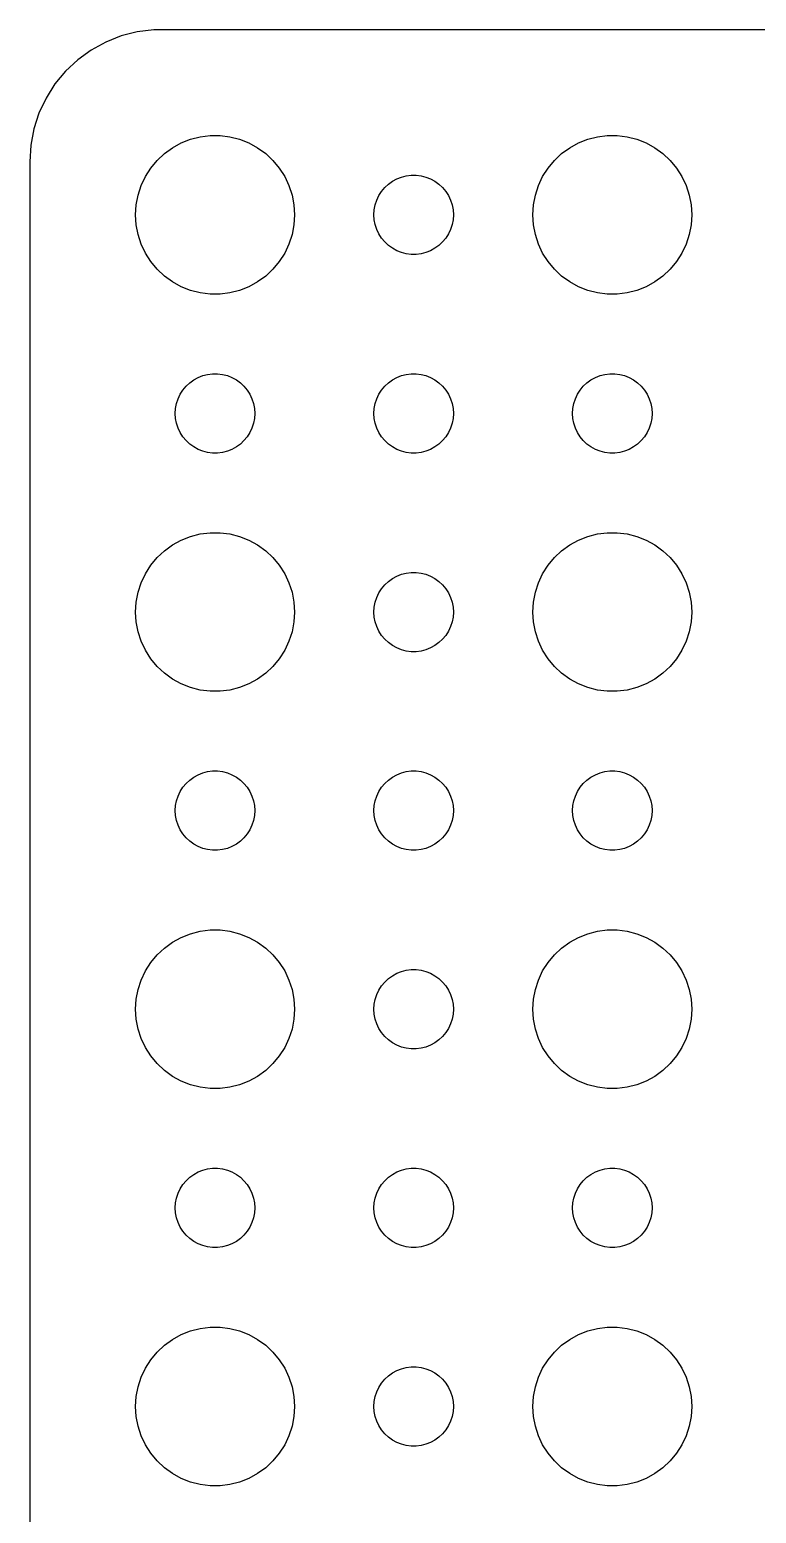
# Model space of a CAD drawing. Header units: metres. Extents: x -112 to 112, y -52 to 52.
# Drawn here: x -112 to -84.6, y -4 to 52 of the extents above; entities that cross this region are included whole.
import ezdxf

# ---------------------------------------------------------------- set-up
doc = ezdxf.new("R2010")
doc.units = ezdxf.units.M

msp = doc.modelspace()

# ---------------------------------------------------------------- linework, layer by layer
for p, q in [((-108.545, 51.7553), (-109.129, 51.5241)), ((-107.937, 51.9114), (-108.545, 51.7553)), ((-107.314, 51.9901), (-107.937, 51.9114)), ((107.314, 51.9901), (-107.314, 51.9901)), ((-109.679, 51.2216), (-110.187, 50.8526)), ((-109.129, 51.5241), (-109.679, 51.2216)), ((-110.645, 50.4227), (-111.045, 49.9389)), ((-110.187, 50.8526), (-110.645, 50.4227)), ((-111.045, 49.9389), (-111.382, 49.4088)), ((-111.382, 49.4088), (-111.649, 48.8406)), ((-111.649, 48.8406), (-111.843, 48.2434)), ((-111.843, 48.2434), (-111.961, 47.6267)), ((-111.961, 47.6267), (-112, 47)), ((-106.607, 47.533), (-106.277, 47.7145)), ((-106.277, 47.7145), (-105.927, 47.8532)), ((-105.927, 47.8532), (-105.562, 47.9469)), ((-105.562, 47.9469), (-105.188, 47.9941)), ((-105.188, 47.9941), (-104.812, 47.9941)), ((-104.812, 47.9941), (-104.438, 47.9469)), ((-104.438, 47.9469), (-104.073, 47.8532)), ((-104.073, 47.8532), (-103.723, 47.7145)), ((-103.723, 47.7145), (-103.393, 47.533)), ((-91.6075, 47.533), (-91.2773, 47.7145)), ((-91.2773, 47.7145), (-90.927, 47.8532)), ((-90.927, 47.8532), (-90.5621, 47.9469)), ((-90.5621, 47.9469), (-90.1884, 47.9941)), ((-90.1884, 47.9941), (-89.8116, 47.9941)), ((-89.8116, 47.9941), (-89.4379, 47.9469)), ((-89.4379, 47.9469), (-89.073, 47.8532)), ((-89.073, 47.8532), (-88.7227, 47.7145)), ((-88.7227, 47.7145), (-88.3925, 47.533)), ((-107.187, 47.0536), (-106.912, 47.3115)), ((-106.912, 47.3115), (-106.607, 47.533)), ((-103.393, 47.533), (-103.088, 47.3115)), ((-103.088, 47.3115), (-102.813, 47.0536)), ((-92.1869, 47.0536), (-91.9123, 47.3115)), ((-91.9123, 47.3115), (-91.6075, 47.533)), ((-88.3925, 47.533), (-88.0877, 47.3115)), ((-88.0877, 47.3115), (-87.8131, 47.0536)), ((-112, 47), (-112, -47)), ((-107.629, 46.4453), (-107.427, 46.7634)), ((-107.427, 46.7634), (-107.187, 47.0536)), ((-102.813, 47.0536), (-102.573, 46.7634)), ((-102.573, 46.7634), (-102.371, 46.4453)), ((-92.6289, 46.4453), (-92.427, 46.7634)), ((-92.427, 46.7634), (-92.1869, 47.0536)), ((-87.8131, 47.0536), (-87.573, 46.7634)), ((-87.573, 46.7634), (-87.3711, 46.4453)), ((-107.906, 45.7461), (-107.789, 46.1044)), ((-107.789, 46.1044), (-107.629, 46.4453)), ((-102.371, 46.4453), (-102.211, 46.1044)), ((-102.211, 46.1044), (-102.094, 45.7461)), ((-98.7135, 45.8817), (-98.5934, 46.0268)), ((-98.5934, 46.0268), (-98.4561, 46.1558)), ((-98.4561, 46.1558), (-98.3037, 46.2665)), ((-98.3037, 46.2665), (-98.1387, 46.3572)), ((-98.1387, 46.3572), (-97.9635, 46.4266)), ((-97.9635, 46.4266), (-97.7811, 46.4734)), ((-97.7811, 46.4734), (-97.5942, 46.497)), ((-97.5942, 46.497), (-97.4058, 46.497)), ((-97.4058, 46.497), (-97.2189, 46.4734)), ((-97.2189, 46.4734), (-97.0365, 46.4266)), ((-97.0365, 46.4266), (-96.8613, 46.3572)), ((-96.8613, 46.3572), (-96.6963, 46.2665)), ((-96.6963, 46.2665), (-96.5439, 46.1558)), ((-96.5439, 46.1558), (-96.4065, 46.0268)), ((-96.4065, 46.0268), (-96.2865, 45.8817)), ((-92.9057, 45.7461), (-92.7893, 46.1044)), ((-92.7893, 46.1044), (-92.6289, 46.4453)), ((-87.3711, 46.4453), (-87.2107, 46.1044)), ((-87.2107, 46.1044), (-87.0943, 45.7461)), ((-107.976, 45.376), (-107.906, 45.7461)), ((-102.094, 45.7461), (-102.024, 45.376)), ((-98.9529, 45.373), (-98.8947, 45.5522)), ((-98.8947, 45.5522), (-98.8145, 45.7226)), ((-98.8145, 45.7226), (-98.7135, 45.8817)), ((-96.2865, 45.8817), (-96.1855, 45.7226)), ((-96.1855, 45.7226), (-96.1053, 45.5522)), ((-96.1053, 45.5522), (-96.0471, 45.373)), ((-92.9763, 45.376), (-92.9057, 45.7461)), ((-87.0943, 45.7461), (-87.0237, 45.376)), ((-108, 45), (-107.976, 45.376)), ((-107.976, 44.624), (-108, 45)), ((-102.024, 45.376), (-102, 45)), ((-102, 45), (-102.024, 44.624)), ((-99, 45), (-98.9882, 45.188)), ((-98.9882, 44.812), (-99, 45)), ((-98.9882, 45.188), (-98.9529, 45.373)), ((-96.0471, 45.373), (-96.0118, 45.188)), ((-96.0118, 45.188), (-96, 45)), ((-96, 45), (-96.0118, 44.812)), ((-93, 45), (-92.9763, 45.376)), ((-92.9763, 44.624), (-93, 45)), ((-87.0237, 45.376), (-87, 45)), ((-87, 45), (-87.0237, 44.624)), ((-107.906, 44.2539), (-107.976, 44.624)), ((-102.024, 44.624), (-102.094, 44.2539)), ((-98.9529, 44.627), (-98.9882, 44.812)), ((-98.8947, 44.4478), (-98.9529, 44.627)), ((-98.8145, 44.2774), (-98.8947, 44.4478)), ((-98.7135, 44.1183), (-98.8145, 44.2774)), ((-96.1855, 44.2774), (-96.2865, 44.1183)), ((-96.1053, 44.4478), (-96.1855, 44.2774)), ((-96.0471, 44.627), (-96.1053, 44.4478)), ((-96.0118, 44.812), (-96.0471, 44.627)), ((-92.9057, 44.2539), (-92.9763, 44.624)), ((-87.0237, 44.624), (-87.0943, 44.2539)), ((-107.789, 43.8956), (-107.906, 44.2539)), ((-107.629, 43.5547), (-107.789, 43.8956)), ((-102.211, 43.8956), (-102.371, 43.5547)), ((-102.094, 44.2539), (-102.211, 43.8956)), ((-98.5934, 43.9732), (-98.7135, 44.1183)), ((-98.4561, 43.8442), (-98.5934, 43.9732)), ((-98.3037, 43.7335), (-98.4561, 43.8442)), ((-98.1387, 43.6428), (-98.3037, 43.7335)), ((-96.6963, 43.7335), (-96.8613, 43.6428)), ((-96.5439, 43.8442), (-96.6963, 43.7335)), ((-96.4065, 43.9732), (-96.5439, 43.8442)), ((-96.2865, 44.1183), (-96.4065, 43.9732)), ((-92.7893, 43.8956), (-92.9057, 44.2539)), ((-92.6289, 43.5547), (-92.7893, 43.8956)), ((-87.2107, 43.8956), (-87.3711, 43.5547)), ((-87.0943, 44.2539), (-87.2107, 43.8956)), ((-107.427, 43.2366), (-107.629, 43.5547)), ((-107.187, 42.9464), (-107.427, 43.2366)), ((-102.573, 43.2366), (-102.813, 42.9464)), ((-102.371, 43.5547), (-102.573, 43.2366)), ((-97.9635, 43.5734), (-98.1387, 43.6428)), ((-97.7811, 43.5266), (-97.9635, 43.5734)), ((-97.5942, 43.503), (-97.7811, 43.5266)), ((-97.4058, 43.503), (-97.5942, 43.503)), ((-97.2189, 43.5266), (-97.4058, 43.503)), ((-97.0365, 43.5734), (-97.2189, 43.5266)), ((-96.8613, 43.6428), (-97.0365, 43.5734)), ((-92.427, 43.2366), (-92.6289, 43.5547)), ((-92.1869, 42.9464), (-92.427, 43.2366)), ((-87.573, 43.2366), (-87.8131, 42.9464)), ((-87.3711, 43.5547), (-87.573, 43.2366)), ((-106.912, 42.6885), (-107.187, 42.9464)), ((-106.607, 42.467), (-106.912, 42.6885)), ((-103.088, 42.6885), (-103.393, 42.467)), ((-102.813, 42.9464), (-103.088, 42.6885)), ((-91.9123, 42.6885), (-92.1869, 42.9464)), ((-91.6075, 42.467), (-91.9123, 42.6885)), ((-88.0877, 42.6885), (-88.3925, 42.467)), ((-87.8131, 42.9464), (-88.0877, 42.6885)), ((-106.277, 42.2855), (-106.607, 42.467)), ((-105.927, 42.1468), (-106.277, 42.2855)), ((-105.562, 42.0531), (-105.927, 42.1468)), ((-105.188, 42.0059), (-105.562, 42.0531)), ((-104.438, 42.0531), (-104.812, 42.0059)), ((-104.073, 42.1468), (-104.438, 42.0531)), ((-103.723, 42.2855), (-104.073, 42.1468)), ((-103.393, 42.467), (-103.723, 42.2855)), ((-91.2773, 42.2855), (-91.6075, 42.467)), ((-90.927, 42.1468), (-91.2773, 42.2855)), ((-90.5621, 42.0531), (-90.927, 42.1468)), ((-90.1884, 42.0059), (-90.5621, 42.0531)), ((-89.4379, 42.0531), (-89.8116, 42.0059)), ((-89.073, 42.1468), (-89.4379, 42.0531)), ((-88.7227, 42.2855), (-89.073, 42.1468)), ((-88.3925, 42.467), (-88.7227, 42.2855)), ((-104.812, 42.0059), (-105.188, 42.0059)), ((-89.8116, 42.0059), (-90.1884, 42.0059)), ((-105.956, 38.6558), (-105.804, 38.7665)), ((-105.804, 38.7665), (-105.639, 38.8572)), ((-105.639, 38.8572), (-105.464, 38.9266)), ((-105.464, 38.9266), (-105.281, 38.9734)), ((-105.281, 38.9734), (-105.094, 38.997)), ((-105.094, 38.997), (-104.906, 38.997)), ((-104.906, 38.997), (-104.719, 38.9734)), ((-104.719, 38.9734), (-104.536, 38.9266)), ((-104.536, 38.9266), (-104.361, 38.8572)), ((-104.361, 38.8572), (-104.196, 38.7665)), ((-104.196, 38.7665), (-104.044, 38.6558)), ((-98.4561, 38.6558), (-98.3037, 38.7665)), ((-98.3037, 38.7665), (-98.1387, 38.8572)), ((-98.1387, 38.8572), (-97.9635, 38.9266)), ((-97.9635, 38.9266), (-97.7811, 38.9734)), ((-97.7811, 38.9734), (-97.5942, 38.997)), ((-97.5942, 38.997), (-97.4058, 38.997)), ((-97.4058, 38.997), (-97.2189, 38.9734)), ((-97.2189, 38.9734), (-97.0365, 38.9266)), ((-97.0365, 38.9266), (-96.8613, 38.8572)), ((-96.8613, 38.8572), (-96.6963, 38.7665)), ((-96.6963, 38.7665), (-96.5439, 38.6558)), ((-90.9561, 38.6558), (-90.8037, 38.7665)), ((-90.8037, 38.7665), (-90.6387, 38.8572)), ((-90.6387, 38.8572), (-90.4635, 38.9266)), ((-90.4635, 38.9266), (-90.2811, 38.9734)), ((-90.2811, 38.9734), (-90.0942, 38.997)), ((-90.0942, 38.997), (-89.9058, 38.997)), ((-89.9058, 38.997), (-89.7189, 38.9734)), ((-89.7189, 38.9734), (-89.5365, 38.9266)), ((-89.5365, 38.9266), (-89.3613, 38.8572)), ((-89.3613, 38.8572), (-89.1963, 38.7665)), ((-89.1963, 38.7665), (-89.0439, 38.6558)), ((-106.395, 38.0522), (-106.314, 38.2226)), ((-106.314, 38.2226), (-106.214, 38.3817)), ((-106.214, 38.3817), (-106.093, 38.5268)), ((-106.093, 38.5268), (-105.956, 38.6558)), ((-104.044, 38.6558), (-103.907, 38.5268)), ((-103.907, 38.5268), (-103.786, 38.3817)), ((-103.786, 38.3817), (-103.686, 38.2226)), ((-103.686, 38.2226), (-103.605, 38.0522)), ((-98.8947, 38.0522), (-98.8145, 38.2226)), ((-98.8145, 38.2226), (-98.7135, 38.3817)), ((-98.7135, 38.3817), (-98.5934, 38.5268)), ((-98.5934, 38.5268), (-98.4561, 38.6558)), ((-96.5439, 38.6558), (-96.4065, 38.5268)), ((-96.4065, 38.5268), (-96.2865, 38.3817)), ((-96.2865, 38.3817), (-96.1855, 38.2226)), ((-96.1855, 38.2226), (-96.1053, 38.0522)), ((-91.3947, 38.0522), (-91.3145, 38.2226)), ((-91.3145, 38.2226), (-91.2135, 38.3817)), ((-91.2135, 38.3817), (-91.0934, 38.5268)), ((-91.0934, 38.5268), (-90.9561, 38.6558)), ((-89.0439, 38.6558), (-88.9065, 38.5268)), ((-88.9065, 38.5268), (-88.7865, 38.3817)), ((-88.7865, 38.3817), (-88.6855, 38.2226)), ((-88.6855, 38.2226), (-88.6053, 38.0522)), ((-106.5, 37.5), (-106.488, 37.688)), ((-106.488, 37.688), (-106.453, 37.873)), ((-106.453, 37.873), (-106.395, 38.0522)), ((-103.605, 38.0522), (-103.547, 37.873)), ((-103.547, 37.873), (-103.512, 37.688)), ((-103.512, 37.688), (-103.5, 37.5)), ((-99, 37.5), (-98.9882, 37.688)), ((-98.9882, 37.688), (-98.9529, 37.873)), ((-98.9529, 37.873), (-98.8947, 38.0522)), ((-96.1053, 38.0522), (-96.0471, 37.873)), ((-96.0471, 37.873), (-96.0118, 37.688)), ((-96.0118, 37.688), (-96, 37.5)), ((-91.5, 37.5), (-91.4882, 37.688)), ((-91.4882, 37.688), (-91.4529, 37.873)), ((-91.4529, 37.873), (-91.3947, 38.0522)), ((-88.6053, 38.0522), (-88.5471, 37.873)), ((-88.5471, 37.873), (-88.5118, 37.688)), ((-88.5118, 37.688), (-88.5, 37.5)), ((-106.488, 37.312), (-106.5, 37.5)), ((-106.453, 37.127), (-106.488, 37.312)), ((-106.395, 36.9478), (-106.453, 37.127)), ((-103.547, 37.127), (-103.605, 36.9478)), ((-103.512, 37.312), (-103.547, 37.127)), ((-103.5, 37.5), (-103.512, 37.312)), ((-98.9882, 37.312), (-99, 37.5)), ((-98.9529, 37.127), (-98.9882, 37.312)), ((-98.8947, 36.9478), (-98.9529, 37.127)), ((-96.0471, 37.127), (-96.1053, 36.9478)), ((-96.0118, 37.312), (-96.0471, 37.127)), ((-96, 37.5), (-96.0118, 37.312)), ((-91.4882, 37.312), (-91.5, 37.5)), ((-91.4529, 37.127), (-91.4882, 37.312)), ((-91.3947, 36.9478), (-91.4529, 37.127)), ((-88.5471, 37.127), (-88.6053, 36.9478)), ((-88.5118, 37.312), (-88.5471, 37.127)), ((-88.5, 37.5), (-88.5118, 37.312)), ((-106.314, 36.7774), (-106.395, 36.9478)), ((-106.214, 36.6183), (-106.314, 36.7774)), ((-106.093, 36.4732), (-106.214, 36.6183)), ((-105.956, 36.3442), (-106.093, 36.4732)), ((-103.907, 36.4732), (-104.044, 36.3442)), ((-103.786, 36.6183), (-103.907, 36.4732)), ((-103.686, 36.7774), (-103.786, 36.6183)), ((-103.605, 36.9478), (-103.686, 36.7774)), ((-98.8145, 36.7774), (-98.8947, 36.9478)), ((-98.7135, 36.6183), (-98.8145, 36.7774)), ((-98.5934, 36.4732), (-98.7135, 36.6183)), ((-98.4561, 36.3442), (-98.5934, 36.4732)), ((-96.4065, 36.4732), (-96.5439, 36.3442)), ((-96.2865, 36.6183), (-96.4065, 36.4732)), ((-96.1855, 36.7774), (-96.2865, 36.6183)), ((-96.1053, 36.9478), (-96.1855, 36.7774)), ((-91.3145, 36.7774), (-91.3947, 36.9478)), ((-91.2135, 36.6183), (-91.3145, 36.7774)), ((-91.0934, 36.4732), (-91.2135, 36.6183)), ((-90.9561, 36.3442), (-91.0934, 36.4732)), ((-88.9065, 36.4732), (-89.0439, 36.3442)), ((-88.7865, 36.6183), (-88.9065, 36.4732)), ((-88.6855, 36.7774), (-88.7865, 36.6183)), ((-88.6053, 36.9478), (-88.6855, 36.7774)), ((-105.804, 36.2335), (-105.956, 36.3442)), ((-105.639, 36.1428), (-105.804, 36.2335)), ((-105.464, 36.0734), (-105.639, 36.1428)), ((-105.281, 36.0266), (-105.464, 36.0734)), ((-105.094, 36.003), (-105.281, 36.0266)), ((-104.906, 36.003), (-105.094, 36.003)), ((-104.719, 36.0266), (-104.906, 36.003)), ((-104.536, 36.0734), (-104.719, 36.0266)), ((-104.361, 36.1428), (-104.536, 36.0734)), ((-104.196, 36.2335), (-104.361, 36.1428)), ((-104.044, 36.3442), (-104.196, 36.2335)), ((-98.3037, 36.2335), (-98.4561, 36.3442)), ((-98.1387, 36.1428), (-98.3037, 36.2335)), ((-97.9635, 36.0734), (-98.1387, 36.1428)), ((-97.7811, 36.0266), (-97.9635, 36.0734)), ((-97.5942, 36.003), (-97.7811, 36.0266)), ((-97.4058, 36.003), (-97.5942, 36.003)), ((-97.2189, 36.0266), (-97.4058, 36.003)), ((-97.0365, 36.0734), (-97.2189, 36.0266)), ((-96.8613, 36.1428), (-97.0365, 36.0734)), ((-96.6963, 36.2335), (-96.8613, 36.1428)), ((-96.5439, 36.3442), (-96.6963, 36.2335)), ((-90.8037, 36.2335), (-90.9561, 36.3442)), ((-90.6387, 36.1428), (-90.8037, 36.2335)), ((-90.4635, 36.0734), (-90.6387, 36.1428)), ((-90.2811, 36.0266), (-90.4635, 36.0734)), ((-90.0942, 36.003), (-90.2811, 36.0266)), ((-89.9058, 36.003), (-90.0942, 36.003)), ((-89.7189, 36.0266), (-89.9058, 36.003)), ((-89.5365, 36.0734), (-89.7189, 36.0266)), ((-89.3613, 36.1428), (-89.5365, 36.0734)), ((-89.1963, 36.2335), (-89.3613, 36.1428)), ((-89.0439, 36.3442), (-89.1963, 36.2335)), ((-106.912, 32.3115), (-106.607, 32.533)), ((-106.607, 32.533), (-106.277, 32.7145)), ((-106.277, 32.7145), (-105.927, 32.8532)), ((-105.927, 32.8532), (-105.562, 32.9469)), ((-105.562, 32.9469), (-105.188, 32.9941)), ((-105.188, 32.9941), (-104.812, 32.9941)), ((-104.812, 32.9941), (-104.438, 32.9469)), ((-104.438, 32.9469), (-104.073, 32.8532)), ((-104.073, 32.8532), (-103.723, 32.7145)), ((-103.723, 32.7145), (-103.393, 32.533)), ((-103.393, 32.533), (-103.088, 32.3115)), ((-91.9123, 32.3115), (-91.6075, 32.533)), ((-91.6075, 32.533), (-91.2773, 32.7145)), ((-91.2773, 32.7145), (-90.927, 32.8532)), ((-90.927, 32.8532), (-90.5621, 32.9469)), ((-90.5621, 32.9469), (-90.1884, 32.9941)), ((-90.1884, 32.9941), (-89.8116, 32.9941)), ((-89.8116, 32.9941), (-89.4379, 32.9469)), ((-89.4379, 32.9469), (-89.073, 32.8532)), ((-89.073, 32.8532), (-88.7227, 32.7145)), ((-88.7227, 32.7145), (-88.3925, 32.533)), ((-88.3925, 32.533), (-88.0877, 32.3115)), ((-107.427, 31.7634), (-107.187, 32.0536)), ((-107.187, 32.0536), (-106.912, 32.3115)), ((-103.088, 32.3115), (-102.813, 32.0536)), ((-102.813, 32.0536), (-102.573, 31.7634)), ((-92.427, 31.7634), (-92.1869, 32.0536)), ((-92.1869, 32.0536), (-91.9123, 32.3115)), ((-88.0877, 32.3115), (-87.8131, 32.0536)), ((-87.8131, 32.0536), (-87.573, 31.7634)), ((-107.789, 31.1044), (-107.629, 31.4453)), ((-107.629, 31.4453), (-107.427, 31.7634)), ((-102.573, 31.7634), (-102.371, 31.4453)), ((-102.371, 31.4453), (-102.211, 31.1044)), ((-98.1387, 31.3572), (-97.9635, 31.4266)), ((-97.9635, 31.4266), (-97.7811, 31.4734)), ((-97.7811, 31.4734), (-97.5942, 31.497)), ((-97.5942, 31.497), (-97.4058, 31.497)), ((-97.4058, 31.497), (-97.2189, 31.4734)), ((-97.2189, 31.4734), (-97.0365, 31.4266)), ((-97.0365, 31.4266), (-96.8613, 31.3572)), ((-92.7893, 31.1044), (-92.6289, 31.4453)), ((-92.6289, 31.4453), (-92.427, 31.7634)), ((-87.573, 31.7634), (-87.3711, 31.4453)), ((-87.3711, 31.4453), (-87.2107, 31.1044)), ((-107.906, 30.7461), (-107.789, 31.1044)), ((-102.211, 31.1044), (-102.094, 30.7461)), ((-98.8145, 30.7226), (-98.7135, 30.8817)), ((-98.7135, 30.8817), (-98.5934, 31.0268)), ((-98.5934, 31.0268), (-98.4561, 31.1558)), ((-98.4561, 31.1558), (-98.3037, 31.2665)), ((-98.3037, 31.2665), (-98.1387, 31.3572)), ((-96.8613, 31.3572), (-96.6963, 31.2665)), ((-96.6963, 31.2665), (-96.5439, 31.1558)), ((-96.5439, 31.1558), (-96.4065, 31.0268)), ((-96.4065, 31.0268), (-96.2865, 30.8817)), ((-96.2865, 30.8817), (-96.1855, 30.7226)), ((-92.9057, 30.7461), (-92.7893, 31.1044)), ((-87.2107, 31.1044), (-87.0943, 30.7461)), ((-108, 30), (-107.976, 30.376)), ((-107.976, 30.376), (-107.906, 30.7461)), ((-102.094, 30.7461), (-102.024, 30.376)), ((-102.024, 30.376), (-102, 30)), ((-98.9882, 30.188), (-98.9529, 30.373)), ((-98.9529, 30.373), (-98.8947, 30.5522)), ((-98.8947, 30.5522), (-98.8145, 30.7226)), ((-96.1855, 30.7226), (-96.1053, 30.5522)), ((-96.1053, 30.5522), (-96.0471, 30.373)), ((-96.0471, 30.373), (-96.0118, 30.188)), ((-93, 30), (-92.9763, 30.376)), ((-92.9763, 30.376), (-92.9057, 30.7461)), ((-87.0943, 30.7461), (-87.0237, 30.376)), ((-87.0237, 30.376), (-87, 30)), ((-107.976, 29.624), (-108, 30)), ((-102, 30), (-102.024, 29.624)), ((-99, 30), (-98.9882, 30.188)), ((-98.9882, 29.812), (-99, 30)), ((-98.9529, 29.627), (-98.9882, 29.812)), ((-96.0118, 29.812), (-96.0471, 29.627)), ((-96.0118, 30.188), (-96, 30)), ((-96, 30), (-96.0118, 29.812)), ((-92.9763, 29.624), (-93, 30)), ((-87, 30), (-87.0237, 29.624)), ((-107.906, 29.2539), (-107.976, 29.624)), ((-107.789, 28.8956), (-107.906, 29.2539)), ((-102.094, 29.2539), (-102.211, 28.8956)), ((-102.024, 29.624), (-102.094, 29.2539)), ((-98.8947, 29.4478), (-98.9529, 29.627)), ((-98.8145, 29.2774), (-98.8947, 29.4478)), ((-98.7135, 29.1183), (-98.8145, 29.2774)), ((-96.1855, 29.2774), (-96.2865, 29.1183)), ((-96.1053, 29.4478), (-96.1855, 29.2774)), ((-96.0471, 29.627), (-96.1053, 29.4478)), ((-92.9057, 29.2539), (-92.9763, 29.624)), ((-92.7893, 28.8956), (-92.9057, 29.2539)), ((-87.0943, 29.2539), (-87.2107, 28.8956)), ((-87.0237, 29.624), (-87.0943, 29.2539)), ((-107.629, 28.5547), (-107.789, 28.8956)), ((-102.211, 28.8956), (-102.371, 28.5547)), ((-98.5934, 28.9732), (-98.7135, 29.1183)), ((-98.4561, 28.8442), (-98.5934, 28.9732)), ((-98.3037, 28.7335), (-98.4561, 28.8442)), ((-98.1387, 28.6427), (-98.3037, 28.7335)), ((-97.9635, 28.5734), (-98.1387, 28.6427)), ((-97.7811, 28.5266), (-97.9635, 28.5734)), ((-97.0365, 28.5734), (-97.2189, 28.5266)), ((-96.8613, 28.6427), (-97.0365, 28.5734)), ((-96.6963, 28.7335), (-96.8613, 28.6427)), ((-96.5439, 28.8442), (-96.6963, 28.7335)), ((-96.4065, 28.9732), (-96.5439, 28.8442)), ((-96.2865, 29.1183), (-96.4065, 28.9732)), ((-92.6289, 28.5547), (-92.7893, 28.8956)), ((-87.2107, 28.8956), (-87.3711, 28.5547)), ((-107.427, 28.2366), (-107.629, 28.5547)), ((-107.187, 27.9464), (-107.427, 28.2366)), ((-102.573, 28.2366), (-102.813, 27.9464)), ((-102.371, 28.5547), (-102.573, 28.2366)), ((-97.5942, 28.503), (-97.7811, 28.5266)), ((-97.4058, 28.503), (-97.5942, 28.503)), ((-97.2189, 28.5266), (-97.4058, 28.503)), ((-92.427, 28.2366), (-92.6289, 28.5547)), ((-92.1869, 27.9464), (-92.427, 28.2366)), ((-87.573, 28.2366), (-87.8131, 27.9464)), ((-87.3711, 28.5547), (-87.573, 28.2366)), ((-106.912, 27.6884), (-107.187, 27.9464)), ((-106.607, 27.467), (-106.912, 27.6884)), ((-106.277, 27.2855), (-106.607, 27.467)), ((-103.393, 27.467), (-103.723, 27.2855)), ((-103.088, 27.6884), (-103.393, 27.467)), ((-102.813, 27.9464), (-103.088, 27.6884)), ((-91.9123, 27.6884), (-92.1869, 27.9464)), ((-91.6075, 27.467), (-91.9123, 27.6884)), ((-91.2773, 27.2855), (-91.6075, 27.467)), ((-88.3925, 27.467), (-88.7227, 27.2855)), ((-88.0877, 27.6884), (-88.3925, 27.467)), ((-87.8131, 27.9464), (-88.0877, 27.6884)), ((-105.927, 27.1468), (-106.277, 27.2855)), ((-105.562, 27.0531), (-105.927, 27.1468)), ((-105.188, 27.0059), (-105.562, 27.0531)), ((-104.812, 27.0059), (-105.188, 27.0059)), ((-104.438, 27.0531), (-104.812, 27.0059)), ((-104.073, 27.1468), (-104.438, 27.0531)), ((-103.723, 27.2855), (-104.073, 27.1468)), ((-90.927, 27.1468), (-91.2773, 27.2855)), ((-90.5621, 27.0531), (-90.927, 27.1468)), ((-90.1884, 27.0059), (-90.5621, 27.0531)), ((-89.8116, 27.0059), (-90.1884, 27.0059)), ((-89.4379, 27.0531), (-89.8116, 27.0059)), ((-89.073, 27.1468), (-89.4379, 27.0531)), ((-88.7227, 27.2855), (-89.073, 27.1468)), ((-106.093, 23.5268), (-105.956, 23.6558)), ((-105.956, 23.6558), (-105.804, 23.7665)), ((-105.804, 23.7665), (-105.639, 23.8572)), ((-105.639, 23.8572), (-105.464, 23.9266)), ((-105.464, 23.9266), (-105.281, 23.9734)), ((-105.281, 23.9734), (-105.094, 23.997)), ((-105.094, 23.997), (-104.906, 23.997)), ((-104.906, 23.997), (-104.719, 23.9734)), ((-104.719, 23.9734), (-104.536, 23.9266)), ((-104.536, 23.9266), (-104.361, 23.8572)), ((-104.361, 23.8572), (-104.196, 23.7665)), ((-104.196, 23.7665), (-104.044, 23.6558)), ((-104.044, 23.6558), (-103.907, 23.5268)), ((-98.5934, 23.5268), (-98.4561, 23.6558)), ((-98.4561, 23.6558), (-98.3037, 23.7665)), ((-98.3037, 23.7665), (-98.1387, 23.8572)), ((-98.1387, 23.8572), (-97.9635, 23.9266)), ((-97.9635, 23.9266), (-97.7811, 23.9734)), ((-97.7811, 23.9734), (-97.5942, 23.997)), ((-97.5942, 23.997), (-97.4058, 23.997)), ((-97.4058, 23.997), (-97.2189, 23.9734)), ((-97.2189, 23.9734), (-97.0365, 23.9266)), ((-97.0365, 23.9266), (-96.8613, 23.8572)), ((-96.8613, 23.8572), (-96.6963, 23.7665)), ((-96.6963, 23.7665), (-96.5439, 23.6558)), ((-96.5439, 23.6558), (-96.4065, 23.5268)), ((-91.0934, 23.5268), (-90.9561, 23.6558)), ((-90.9561, 23.6558), (-90.8037, 23.7665)), ((-90.8037, 23.7665), (-90.6387, 23.8572)), ((-90.6387, 23.8572), (-90.4635, 23.9266)), ((-90.4635, 23.9266), (-90.2811, 23.9734)), ((-90.2811, 23.9734), (-90.0942, 23.997)), ((-90.0942, 23.997), (-89.9058, 23.997)), ((-89.9058, 23.997), (-89.7189, 23.9734)), ((-89.7189, 23.9734), (-89.5365, 23.9266)), ((-89.5365, 23.9266), (-89.3613, 23.8572)), ((-89.3613, 23.8572), (-89.1963, 23.7665)), ((-89.1963, 23.7665), (-89.0439, 23.6558)), ((-89.0439, 23.6558), (-88.9065, 23.5268)), ((-106.453, 22.873), (-106.395, 23.0522)), ((-106.395, 23.0522), (-106.314, 23.2226)), ((-106.314, 23.2226), (-106.214, 23.3817)), ((-106.214, 23.3817), (-106.093, 23.5268)), ((-103.907, 23.5268), (-103.786, 23.3817)), ((-103.786, 23.3817), (-103.686, 23.2226)), ((-103.686, 23.2226), (-103.605, 23.0522)), ((-103.605, 23.0522), (-103.547, 22.873)), ((-98.9529, 22.873), (-98.8947, 23.0522)), ((-98.8947, 23.0522), (-98.8145, 23.2226)), ((-98.8145, 23.2226), (-98.7135, 23.3817)), ((-98.7135, 23.3817), (-98.5934, 23.5268)), ((-96.4065, 23.5268), (-96.2865, 23.3817)), ((-96.2865, 23.3817), (-96.1855, 23.2226)), ((-96.1855, 23.2226), (-96.1053, 23.0522)), ((-96.1053, 23.0522), (-96.0471, 22.873)), ((-91.4529, 22.873), (-91.3947, 23.0522)), ((-91.3947, 23.0522), (-91.3145, 23.2226)), ((-91.3145, 23.2226), (-91.2135, 23.3817)), ((-91.2135, 23.3817), (-91.0934, 23.5268)), ((-88.9065, 23.5268), (-88.7865, 23.3817)), ((-88.7865, 23.3817), (-88.6855, 23.2226)), ((-88.6855, 23.2226), (-88.6053, 23.0522)), ((-88.6053, 23.0522), (-88.5471, 22.873)), ((-106.5, 22.5), (-106.488, 22.688)), ((-106.488, 22.312), (-106.5, 22.5)), ((-106.488, 22.688), (-106.453, 22.873)), ((-103.547, 22.873), (-103.512, 22.688)), ((-103.512, 22.688), (-103.5, 22.5)), ((-103.5, 22.5), (-103.512, 22.312)), ((-99, 22.5), (-98.9882, 22.688)), ((-98.9882, 22.312), (-99, 22.5)), ((-98.9882, 22.688), (-98.9529, 22.873)), ((-96.0471, 22.873), (-96.0118, 22.688)), ((-96.0118, 22.688), (-96, 22.5)), ((-96, 22.5), (-96.0118, 22.312)), ((-91.5, 22.5), (-91.4882, 22.688)), ((-91.4882, 22.312), (-91.5, 22.5)), ((-91.4882, 22.688), (-91.4529, 22.873)), ((-88.5471, 22.873), (-88.5118, 22.688)), ((-88.5118, 22.688), (-88.5, 22.5)), ((-88.5, 22.5), (-88.5118, 22.312)), ((-106.453, 22.127), (-106.488, 22.312)), ((-106.395, 21.9478), (-106.453, 22.127)), ((-106.314, 21.7774), (-106.395, 21.9478)), ((-103.605, 21.9478), (-103.686, 21.7774)), ((-103.547, 22.127), (-103.605, 21.9478)), ((-103.512, 22.312), (-103.547, 22.127)), ((-98.9529, 22.127), (-98.9882, 22.312)), ((-98.8947, 21.9478), (-98.9529, 22.127)), ((-98.8145, 21.7774), (-98.8947, 21.9478)), ((-96.1053, 21.9478), (-96.1855, 21.7774)), ((-96.0471, 22.127), (-96.1053, 21.9478)), ((-96.0118, 22.312), (-96.0471, 22.127)), ((-91.4529, 22.127), (-91.4882, 22.312)), ((-91.3947, 21.9478), (-91.4529, 22.127)), ((-91.3145, 21.7774), (-91.3947, 21.9478)), ((-88.6053, 21.9478), (-88.6855, 21.7774)), ((-88.5471, 22.127), (-88.6053, 21.9478)), ((-88.5118, 22.312), (-88.5471, 22.127)), ((-106.214, 21.6183), (-106.314, 21.7774)), ((-106.093, 21.4732), (-106.214, 21.6183)), ((-105.956, 21.3442), (-106.093, 21.4732)), ((-105.804, 21.2335), (-105.956, 21.3442)), ((-104.044, 21.3442), (-104.196, 21.2335)), ((-103.907, 21.4732), (-104.044, 21.3442)), ((-103.786, 21.6183), (-103.907, 21.4732)), ((-103.686, 21.7774), (-103.786, 21.6183)), ((-98.7135, 21.6183), (-98.8145, 21.7774)), ((-98.5934, 21.4732), (-98.7135, 21.6183)), ((-98.4561, 21.3442), (-98.5934, 21.4732)), ((-98.3037, 21.2335), (-98.4561, 21.3442)), ((-96.5439, 21.3442), (-96.6963, 21.2335)), ((-96.4065, 21.4732), (-96.5439, 21.3442)), ((-96.2865, 21.6183), (-96.4065, 21.4732)), ((-96.1855, 21.7774), (-96.2865, 21.6183)), ((-91.2135, 21.6183), (-91.3145, 21.7774)), ((-91.0934, 21.4732), (-91.2135, 21.6183)), ((-90.9561, 21.3442), (-91.0934, 21.4732)), ((-90.8037, 21.2335), (-90.9561, 21.3442)), ((-89.0439, 21.3442), (-89.1963, 21.2335)), ((-88.9065, 21.4732), (-89.0439, 21.3442)), ((-88.7865, 21.6183), (-88.9065, 21.4732)), ((-88.6855, 21.7774), (-88.7865, 21.6183)), ((-105.639, 21.1427), (-105.804, 21.2335)), ((-105.464, 21.0734), (-105.639, 21.1427)), ((-105.281, 21.0266), (-105.464, 21.0734)), ((-105.094, 21.003), (-105.281, 21.0266)), ((-104.906, 21.003), (-105.094, 21.003)), ((-104.719, 21.0266), (-104.906, 21.003)), ((-104.536, 21.0734), (-104.719, 21.0266)), ((-104.361, 21.1427), (-104.536, 21.0734)), ((-104.196, 21.2335), (-104.361, 21.1427)), ((-98.1387, 21.1427), (-98.3037, 21.2335)), ((-97.9635, 21.0734), (-98.1387, 21.1427)), ((-97.7811, 21.0266), (-97.9635, 21.0734)), ((-97.5942, 21.003), (-97.7811, 21.0266)), ((-97.4058, 21.003), (-97.5942, 21.003)), ((-97.2189, 21.0266), (-97.4058, 21.003)), ((-97.0365, 21.0734), (-97.2189, 21.0266)), ((-96.8613, 21.1427), (-97.0365, 21.0734)), ((-96.6963, 21.2335), (-96.8613, 21.1427)), ((-90.6387, 21.1427), (-90.8037, 21.2335)), ((-90.4635, 21.0734), (-90.6387, 21.1427)), ((-90.2811, 21.0266), (-90.4635, 21.0734)), ((-90.0942, 21.003), (-90.2811, 21.0266)), ((-89.9058, 21.003), (-90.0942, 21.003)), ((-89.7189, 21.0266), (-89.9058, 21.003)), ((-89.5365, 21.0734), (-89.7189, 21.0266)), ((-89.3613, 21.1427), (-89.5365, 21.0734)), ((-89.1963, 21.2335), (-89.3613, 21.1427)), ((-105.927, 17.8532), (-105.562, 17.9469)), ((-105.562, 17.9469), (-105.188, 17.9941)), ((-105.188, 17.9941), (-104.812, 17.9941)), ((-104.812, 17.9941), (-104.438, 17.9469)), ((-104.438, 17.9469), (-104.073, 17.8532)), ((-90.927, 17.8532), (-90.5621, 17.9469)), ((-90.5621, 17.9469), (-90.1884, 17.9941)), ((-90.1884, 17.9941), (-89.8116, 17.9941)), ((-89.8116, 17.9941), (-89.4379, 17.9469)), ((-89.4379, 17.9469), (-89.073, 17.8532)), ((-106.912, 17.3115), (-106.607, 17.533)), ((-106.607, 17.533), (-106.277, 17.7145)), ((-106.277, 17.7145), (-105.927, 17.8532)), ((-104.073, 17.8532), (-103.723, 17.7145)), ((-103.723, 17.7145), (-103.393, 17.533)), ((-103.393, 17.533), (-103.088, 17.3115)), ((-91.9123, 17.3115), (-91.6075, 17.533)), ((-91.6075, 17.533), (-91.2773, 17.7145)), ((-91.2773, 17.7145), (-90.927, 17.8532)), ((-89.073, 17.8532), (-88.7227, 17.7145)), ((-88.7227, 17.7145), (-88.3925, 17.533)), ((-88.3925, 17.533), (-88.0877, 17.3115)), ((-107.427, 16.7634), (-107.187, 17.0536)), ((-107.187, 17.0536), (-106.912, 17.3115)), ((-103.088, 17.3115), (-102.813, 17.0536)), ((-102.813, 17.0536), (-102.573, 16.7634)), ((-92.427, 16.7634), (-92.1869, 17.0536)), ((-92.1869, 17.0536), (-91.9123, 17.3115)), ((-88.0877, 17.3115), (-87.8131, 17.0536)), ((-87.8131, 17.0536), (-87.573, 16.7634)), ((-107.789, 16.1044), (-107.629, 16.4453)), ((-107.629, 16.4453), (-107.427, 16.7634)), ((-102.573, 16.7634), (-102.371, 16.4453)), ((-102.371, 16.4453), (-102.211, 16.1044)), ((-98.4561, 16.1558), (-98.3037, 16.2665)), ((-98.3037, 16.2665), (-98.1387, 16.3572)), ((-98.1387, 16.3572), (-97.9635, 16.4266)), ((-97.9635, 16.4266), (-97.7811, 16.4734)), ((-97.7811, 16.4734), (-97.5942, 16.497)), ((-97.5942, 16.497), (-97.4058, 16.497)), ((-97.4058, 16.497), (-97.2189, 16.4734)), ((-97.2189, 16.4734), (-97.0365, 16.4266)), ((-97.0365, 16.4266), (-96.8613, 16.3572)), ((-96.8613, 16.3572), (-96.6963, 16.2665)), ((-96.6963, 16.2665), (-96.5439, 16.1558)), ((-92.7893, 16.1044), (-92.6289, 16.4453)), ((-92.6289, 16.4453), (-92.427, 16.7634)), ((-87.573, 16.7634), (-87.3711, 16.4453)), ((-87.3711, 16.4453), (-87.2107, 16.1044)), ((-107.976, 15.376), (-107.906, 15.7461)), ((-107.906, 15.7461), (-107.789, 16.1044)), ((-102.211, 16.1044), (-102.094, 15.7461)), ((-102.094, 15.7461), (-102.024, 15.376)), ((-98.8947, 15.5522), (-98.8145, 15.7226)), ((-98.8145, 15.7226), (-98.7135, 15.8817)), ((-98.7135, 15.8817), (-98.5934, 16.0268)), ((-98.5934, 16.0268), (-98.4561, 16.1558)), ((-96.5439, 16.1558), (-96.4065, 16.0268)), ((-96.4065, 16.0268), (-96.2865, 15.8817)), ((-96.2865, 15.8817), (-96.1855, 15.7226)), ((-96.1855, 15.7226), (-96.1053, 15.5522)), ((-92.9763, 15.376), (-92.9057, 15.7461)), ((-92.9057, 15.7461), (-92.7893, 16.1044)), ((-87.2107, 16.1044), (-87.0943, 15.7461)), ((-87.0943, 15.7461), (-87.0237, 15.376)), ((-108, 15), (-107.976, 15.376)), ((-102.024, 15.376), (-102, 15)), ((-99, 15), (-98.9882, 15.188)), ((-98.9882, 15.188), (-98.9529, 15.373)), ((-98.9529, 15.373), (-98.8947, 15.5522)), ((-96.1053, 15.5522), (-96.0471, 15.373)), ((-96.0471, 15.373), (-96.0118, 15.188)), ((-96.0118, 15.188), (-96, 15)), ((-93, 15), (-92.9763, 15.376)), ((-87.0237, 15.376), (-87, 15)), ((-107.976, 14.624), (-108, 15)), ((-107.906, 14.2539), (-107.976, 14.624)), ((-102.024, 14.624), (-102.094, 14.2539)), ((-102, 15), (-102.024, 14.624)), ((-98.9882, 14.812), (-99, 15)), ((-98.9529, 14.627), (-98.9882, 14.812)), ((-98.8947, 14.4478), (-98.9529, 14.627)), ((-96.0471, 14.627), (-96.1053, 14.4478)), ((-96.0118, 14.812), (-96.0471, 14.627)), ((-96, 15), (-96.0118, 14.812)), ((-92.9763, 14.624), (-93, 15)), ((-92.9057, 14.2539), (-92.9763, 14.624)), ((-87.0237, 14.624), (-87.0943, 14.2539)), ((-87, 15), (-87.0237, 14.624)), ((-107.789, 13.8956), (-107.906, 14.2539)), ((-102.094, 14.2539), (-102.211, 13.8956)), ((-98.8145, 14.2774), (-98.8947, 14.4478)), ((-98.7135, 14.1183), (-98.8145, 14.2774)), ((-98.5934, 13.9732), (-98.7135, 14.1183)), ((-96.2865, 14.1183), (-96.4065, 13.9732)), ((-96.1855, 14.2774), (-96.2865, 14.1183)), ((-96.1053, 14.4478), (-96.1855, 14.2774)), ((-92.7893, 13.8956), (-92.9057, 14.2539)), ((-87.0943, 14.2539), (-87.2107, 13.8956)), ((-107.629, 13.5547), (-107.789, 13.8956)), ((-107.427, 13.2366), (-107.629, 13.5547)), ((-102.371, 13.5547), (-102.573, 13.2366)), ((-102.211, 13.8956), (-102.371, 13.5547)), ((-98.4561, 13.8442), (-98.5934, 13.9732)), ((-98.3037, 13.7335), (-98.4561, 13.8442)), ((-98.1387, 13.6427), (-98.3037, 13.7335)), ((-97.9635, 13.5734), (-98.1387, 13.6427)), ((-97.7811, 13.5266), (-97.9635, 13.5734)), ((-97.5942, 13.5029), (-97.7811, 13.5266)), ((-97.4058, 13.5029), (-97.5942, 13.5029)), ((-97.2189, 13.5266), (-97.4058, 13.5029)), ((-97.0365, 13.5734), (-97.2189, 13.5266)), ((-96.8613, 13.6427), (-97.0365, 13.5734)), ((-96.6963, 13.7335), (-96.8613, 13.6427)), ((-96.5439, 13.8442), (-96.6963, 13.7335)), ((-96.4065, 13.9732), (-96.5439, 13.8442)), ((-92.6289, 13.5547), (-92.7893, 13.8956)), ((-92.427, 13.2366), (-92.6289, 13.5547)), ((-87.3711, 13.5547), (-87.573, 13.2366)), ((-87.2107, 13.8956), (-87.3711, 13.5547)), ((-107.187, 12.9464), (-107.427, 13.2366)), ((-106.912, 12.6884), (-107.187, 12.9464)), ((-102.813, 12.9464), (-103.088, 12.6884)), ((-102.573, 13.2366), (-102.813, 12.9464)), ((-92.1869, 12.9464), (-92.427, 13.2366)), ((-91.9123, 12.6884), (-92.1869, 12.9464)), ((-87.8131, 12.9464), (-88.0877, 12.6884)), ((-87.573, 13.2366), (-87.8131, 12.9464)), ((-106.607, 12.467), (-106.912, 12.6884)), ((-106.277, 12.2855), (-106.607, 12.467)), ((-103.393, 12.467), (-103.723, 12.2855)), ((-103.088, 12.6884), (-103.393, 12.467)), ((-91.6075, 12.467), (-91.9123, 12.6884)), ((-91.2773, 12.2855), (-91.6075, 12.467)), ((-88.3925, 12.467), (-88.7227, 12.2855)), ((-88.0877, 12.6884), (-88.3925, 12.467)), ((-105.927, 12.1468), (-106.277, 12.2855)), ((-105.562, 12.0531), (-105.927, 12.1468)), ((-105.188, 12.0059), (-105.562, 12.0531)), ((-104.812, 12.0059), (-105.188, 12.0059)), ((-104.438, 12.0531), (-104.812, 12.0059)), ((-104.073, 12.1468), (-104.438, 12.0531)), ((-103.723, 12.2855), (-104.073, 12.1468)), ((-90.927, 12.1468), (-91.2773, 12.2855)), ((-90.5621, 12.0531), (-90.927, 12.1468)), ((-90.1884, 12.0059), (-90.5621, 12.0531)), ((-89.8116, 12.0059), (-90.1884, 12.0059)), ((-89.4379, 12.0531), (-89.8116, 12.0059)), ((-89.073, 12.1468), (-89.4379, 12.0531)), ((-88.7227, 12.2855), (-89.073, 12.1468)), ((-105.464, 8.92657), (-105.281, 8.97342)), ((-105.281, 8.97342), (-105.094, 8.99704)), ((-105.094, 8.99704), (-104.906, 8.99704)), ((-104.906, 8.99704), (-104.719, 8.97342)), ((-104.719, 8.97342), (-104.536, 8.92657)), ((-97.9635, 8.92657), (-97.7811, 8.97342)), ((-97.7811, 8.97342), (-97.5942, 8.99704)), ((-97.5942, 8.99704), (-97.4058, 8.99704)), ((-97.4058, 8.99704), (-97.2189, 8.97342)), ((-97.2189, 8.97342), (-97.0365, 8.92657)), ((-90.4635, 8.92657), (-90.2811, 8.97342)), ((-90.2811, 8.97342), (-90.0942, 8.99704)), ((-90.0942, 8.99704), (-89.9058, 8.99704)), ((-89.9058, 8.99704), (-89.7189, 8.97342)), ((-89.7189, 8.97342), (-89.5365, 8.92657)), ((-106.214, 8.38167), (-106.093, 8.52681)), ((-106.093, 8.52681), (-105.956, 8.65576)), ((-105.956, 8.65576), (-105.804, 8.76648)), ((-105.804, 8.76648), (-105.639, 8.85724)), ((-105.639, 8.85724), (-105.464, 8.92657)), ((-104.536, 8.92657), (-104.361, 8.85724)), ((-104.361, 8.85724), (-104.196, 8.76648)), ((-104.196, 8.76648), (-104.044, 8.65576)), ((-104.044, 8.65576), (-103.907, 8.52681)), ((-103.907, 8.52681), (-103.786, 8.38167)), ((-98.7135, 8.38167), (-98.5934, 8.52681)), ((-98.5934, 8.52681), (-98.4561, 8.65576)), ((-98.4561, 8.65576), (-98.3037, 8.76648)), ((-98.3037, 8.76648), (-98.1387, 8.85724)), ((-98.1387, 8.85724), (-97.9635, 8.92657)), ((-97.0365, 8.92657), (-96.8613, 8.85724)), ((-96.8613, 8.85724), (-96.6963, 8.76648)), ((-96.6963, 8.76648), (-96.5439, 8.65576)), ((-96.5439, 8.65576), (-96.4065, 8.52681)), ((-96.4065, 8.52681), (-96.2865, 8.38167)), ((-91.2135, 8.38167), (-91.0934, 8.52681)), ((-91.0934, 8.52681), (-90.9561, 8.65576)), ((-90.9561, 8.65576), (-90.8037, 8.76648)), ((-90.8037, 8.76648), (-90.6387, 8.85724)), ((-90.6387, 8.85724), (-90.4635, 8.92657)), ((-89.5365, 8.92657), (-89.3613, 8.85724)), ((-89.3613, 8.85724), (-89.1963, 8.76648)), ((-89.1963, 8.76648), (-89.0439, 8.65576)), ((-89.0439, 8.65576), (-88.9065, 8.52681)), ((-88.9065, 8.52681), (-88.7865, 8.38167)), ((-106.488, 7.68799), (-106.453, 7.87303)), ((-106.453, 7.87303), (-106.395, 8.05219)), ((-106.395, 8.05219), (-106.314, 8.22263)), ((-106.314, 8.22263), (-106.214, 8.38167)), ((-103.786, 8.38167), (-103.686, 8.22263)), ((-103.686, 8.22263), (-103.605, 8.05219)), ((-103.605, 8.05219), (-103.547, 7.87303)), ((-103.547, 7.87303), (-103.512, 7.68799)), ((-98.9882, 7.68799), (-98.9529, 7.87303)), ((-98.9529, 7.87303), (-98.8947, 8.05219)), ((-98.8947, 8.05219), (-98.8145, 8.22263)), ((-98.8145, 8.22263), (-98.7135, 8.38167)), ((-96.2865, 8.38167), (-96.1855, 8.22263)), ((-96.1855, 8.22263), (-96.1053, 8.05219)), ((-96.1053, 8.05219), (-96.0471, 7.87303)), ((-96.0471, 7.87303), (-96.0118, 7.68799)), ((-91.4882, 7.68799), (-91.4529, 7.87303)), ((-91.4529, 7.87303), (-91.3947, 8.05219)), ((-91.3947, 8.05219), (-91.3145, 8.22263)), ((-91.3145, 8.22263), (-91.2135, 8.38167)), ((-88.7865, 8.38167), (-88.6855, 8.22263)), ((-88.6855, 8.22263), (-88.6053, 8.05219)), ((-88.6053, 8.05219), (-88.5471, 7.87303)), ((-88.5471, 7.87303), (-88.5118, 7.68799)), ((-106.5, 7.5), (-106.488, 7.68799)), ((-106.488, 7.312), (-106.5, 7.5)), ((-106.453, 7.12695), (-106.488, 7.312)), ((-103.512, 7.312), (-103.547, 7.12695)), ((-103.512, 7.68799), (-103.5, 7.5)), ((-103.5, 7.5), (-103.512, 7.312)), ((-99, 7.5), (-98.9882, 7.68799)), ((-98.9882, 7.312), (-99, 7.5)), ((-98.9529, 7.12695), (-98.9882, 7.312)), ((-96.0118, 7.312), (-96.0471, 7.12695)), ((-96.0118, 7.68799), (-96, 7.5)), ((-96, 7.5), (-96.0118, 7.312)), ((-91.5, 7.5), (-91.4882, 7.68799)), ((-91.4882, 7.312), (-91.5, 7.5)), ((-91.4529, 7.12695), (-91.4882, 7.312)), ((-88.5118, 7.312), (-88.5471, 7.12695)), ((-88.5118, 7.68799), (-88.5, 7.5)), ((-88.5, 7.5), (-88.5118, 7.312)), ((-106.395, 6.9478), (-106.453, 7.12695)), ((-106.314, 6.77736), (-106.395, 6.9478)), ((-106.214, 6.61832), (-106.314, 6.77736)), ((-103.686, 6.77736), (-103.786, 6.61832)), ((-103.605, 6.9478), (-103.686, 6.77736)), ((-103.547, 7.12695), (-103.605, 6.9478)), ((-98.8947, 6.9478), (-98.9529, 7.12695)), ((-98.8145, 6.77736), (-98.8947, 6.9478)), ((-98.7135, 6.61832), (-98.8145, 6.77736)), ((-96.1855, 6.77736), (-96.2865, 6.61832)), ((-96.1053, 6.9478), (-96.1855, 6.77736)), ((-96.0471, 7.12695), (-96.1053, 6.9478)), ((-91.3947, 6.9478), (-91.4529, 7.12695)), ((-91.3145, 6.77736), (-91.3947, 6.9478)), ((-91.2135, 6.61832), (-91.3145, 6.77736)), ((-88.6855, 6.77736), (-88.7865, 6.61832)), ((-88.6053, 6.9478), (-88.6855, 6.77736)), ((-88.5471, 7.12695), (-88.6053, 6.9478)), ((-106.093, 6.47318), (-106.214, 6.61832)), ((-105.956, 6.34422), (-106.093, 6.47318)), ((-105.804, 6.23351), (-105.956, 6.34422)), ((-105.639, 6.14275), (-105.804, 6.23351)), ((-104.196, 6.23351), (-104.361, 6.14275)), ((-104.044, 6.34422), (-104.196, 6.23351)), ((-103.907, 6.47318), (-104.044, 6.34422)), ((-103.786, 6.61832), (-103.907, 6.47318)), ((-98.5934, 6.47318), (-98.7135, 6.61832)), ((-98.4561, 6.34422), (-98.5934, 6.47318)), ((-98.3037, 6.23351), (-98.4561, 6.34422)), ((-98.1387, 6.14275), (-98.3037, 6.23351)), ((-96.6963, 6.23351), (-96.8613, 6.14275)), ((-96.5439, 6.34422), (-96.6963, 6.23351)), ((-96.4065, 6.47318), (-96.5439, 6.34422)), ((-96.2865, 6.61832), (-96.4065, 6.47318)), ((-91.0934, 6.47318), (-91.2135, 6.61832)), ((-90.9561, 6.34422), (-91.0934, 6.47318)), ((-90.8037, 6.23351), (-90.9561, 6.34422)), ((-90.6387, 6.14275), (-90.8037, 6.23351)), ((-89.1963, 6.23351), (-89.3613, 6.14275)), ((-89.0439, 6.34422), (-89.1963, 6.23351)), ((-88.9065, 6.47318), (-89.0439, 6.34422)), ((-88.7865, 6.61832), (-88.9065, 6.47318)), ((-105.464, 6.07341), (-105.639, 6.14275)), ((-105.281, 6.02657), (-105.464, 6.07341)), ((-105.094, 6.00294), (-105.281, 6.02657)), ((-104.906, 6.00294), (-105.094, 6.00294)), ((-104.719, 6.02657), (-104.906, 6.00294)), ((-104.536, 6.07341), (-104.719, 6.02657)), ((-104.361, 6.14275), (-104.536, 6.07341)), ((-97.9635, 6.07341), (-98.1387, 6.14275)), ((-97.7811, 6.02657), (-97.9635, 6.07341)), ((-97.5942, 6.00294), (-97.7811, 6.02657)), ((-97.4058, 6.00294), (-97.5942, 6.00294)), ((-97.2189, 6.02657), (-97.4058, 6.00294)), ((-97.0365, 6.07341), (-97.2189, 6.02657)), ((-96.8613, 6.14275), (-97.0365, 6.07341)), ((-90.4635, 6.07341), (-90.6387, 6.14275)), ((-90.2811, 6.02657), (-90.4635, 6.07341)), ((-90.0942, 6.00294), (-90.2811, 6.02657)), ((-89.9058, 6.00294), (-90.0942, 6.00294)), ((-89.7189, 6.02657), (-89.9058, 6.00294)), ((-89.5365, 6.07341), (-89.7189, 6.02657)), ((-89.3613, 6.14275), (-89.5365, 6.07341)), ((-106.277, 2.71448), (-105.927, 2.85316)), ((-105.927, 2.85316), (-105.562, 2.94685)), ((-105.562, 2.94685), (-105.188, 2.99408)), ((-105.188, 2.99408), (-104.812, 2.99408)), ((-104.812, 2.99408), (-104.438, 2.94685)), ((-104.438, 2.94685), (-104.073, 2.85316)), ((-104.073, 2.85316), (-103.723, 2.71448)), ((-91.2773, 2.71448), (-90.927, 2.85316)), ((-90.927, 2.85316), (-90.5621, 2.94685)), ((-90.5621, 2.94685), (-90.1884, 2.99408)), ((-90.1884, 2.99408), (-89.8116, 2.99408)), ((-89.8116, 2.99408), (-89.4379, 2.94685)), ((-89.4379, 2.94685), (-89.073, 2.85316)), ((-89.073, 2.85316), (-88.7227, 2.71448)), ((-107.187, 2.05363), (-106.912, 2.31154)), ((-106.912, 2.31154), (-106.607, 2.53297)), ((-106.607, 2.53297), (-106.277, 2.71448)), ((-103.723, 2.71448), (-103.393, 2.53297)), ((-103.393, 2.53297), (-103.088, 2.31154)), ((-103.088, 2.31154), (-102.813, 2.05363)), ((-92.1869, 2.05363), (-91.9123, 2.31154)), ((-91.9123, 2.31154), (-91.6075, 2.53297)), ((-91.6075, 2.53297), (-91.2773, 2.71448)), ((-88.7227, 2.71448), (-88.3925, 2.53297)), ((-88.3925, 2.53297), (-88.0877, 2.31154)), ((-88.0877, 2.31154), (-87.8131, 2.05363)), ((-107.629, 1.44525), (-107.427, 1.76335)), ((-107.427, 1.76335), (-107.187, 2.05363)), ((-102.813, 2.05363), (-102.573, 1.76335)), ((-102.573, 1.76335), (-102.371, 1.44525)), ((-92.6289, 1.44525), (-92.427, 1.76335)), ((-92.427, 1.76335), (-92.1869, 2.05363)), ((-87.8131, 2.05363), (-87.573, 1.76335)), ((-87.573, 1.76335), (-87.3711, 1.44525)), ((-107.789, 1.10437), (-107.629, 1.44525)), ((-102.371, 1.44525), (-102.211, 1.10437)), ((-98.5934, 1.02681), (-98.4561, 1.15576)), ((-98.4561, 1.15576), (-98.3037, 1.26648)), ((-98.3037, 1.26648), (-98.1387, 1.35724)), ((-98.1387, 1.35724), (-97.9635, 1.42657)), ((-97.9635, 1.42657), (-97.7811, 1.47342)), ((-97.7811, 1.47342), (-97.5942, 1.49704)), ((-97.5942, 1.49704), (-97.4058, 1.49704)), ((-97.4058, 1.49704), (-97.2189, 1.47342)), ((-97.2189, 1.47342), (-97.0365, 1.42657)), ((-97.0365, 1.42657), (-96.8613, 1.35724)), ((-96.8613, 1.35724), (-96.6963, 1.26648)), ((-96.6963, 1.26648), (-96.5439, 1.15576)), ((-96.5439, 1.15576), (-96.4065, 1.02681)), ((-92.7893, 1.10437), (-92.6289, 1.44525)), ((-87.3711, 1.44525), (-87.2107, 1.10437)), ((-107.976, 0.37599), (-107.906, 0.74606)), ((-107.906, 0.74606), (-107.789, 1.10437)), ((-102.211, 1.10437), (-102.094, 0.74606)), ((-102.094, 0.74606), (-102.024, 0.37599)), ((-98.8947, 0.55219), (-98.8145, 0.72263)), ((-98.8145, 0.72263), (-98.7135, 0.88167)), ((-98.7135, 0.88167), (-98.5934, 1.02681)), ((-96.4065, 1.02681), (-96.2865, 0.88167)), ((-96.2865, 0.88167), (-96.1855, 0.72263)), ((-96.1855, 0.72263), (-96.1053, 0.55219)), ((-92.9763, 0.37599), (-92.9057, 0.74606)), ((-92.9057, 0.74606), (-92.7893, 1.10437)), ((-87.2107, 1.10437), (-87.0943, 0.74606)), ((-87.0943, 0.74606), (-87.0237, 0.37599)), ((-108, 0), (-107.976, 0.37599)), ((-107.976, -0.37599), (-108, 0)), ((-102.024, 0.37599), (-102, 0)), ((-102, 0), (-102.024, -0.37599)), ((-99, 0), (-98.9882, 0.18799)), ((-98.9882, -0.18799), (-99, 0)), ((-98.9882, 0.18799), (-98.9529, 0.37303)), ((-98.9529, 0.37303), (-98.8947, 0.55219)), ((-96.1053, 0.55219), (-96.0471, 0.37303)), ((-96.0471, 0.37303), (-96.0118, 0.18799)), ((-96.0118, 0.18799), (-96, 0)), ((-96, 0), (-96.0118, -0.18799)), ((-93, 0), (-92.9763, 0.37599)), ((-92.9763, -0.37599), (-93, 0)), ((-87.0237, 0.37599), (-87, 0)), ((-87, 0), (-87.0237, -0.37599)), ((-107.906, -0.74606), (-107.976, -0.37599)), ((-102.024, -0.37599), (-102.094, -0.74606)), ((-98.9529, -0.37303), (-98.9882, -0.18799)), ((-98.8947, -0.55219), (-98.9529, -0.37303)), ((-98.8145, -0.72263), (-98.8947, -0.55219)), ((-96.1053, -0.55219), (-96.1855, -0.72263)), ((-96.0471, -0.37303), (-96.1053, -0.55219)), ((-96.0118, -0.18799), (-96.0471, -0.37303)), ((-92.9057, -0.74606), (-92.9763, -0.37599)), ((-87.0237, -0.37599), (-87.0943, -0.74606)), ((-107.789, -1.10437), (-107.906, -0.74606)), ((-107.629, -1.44525), (-107.789, -1.10437)), ((-102.211, -1.10437), (-102.371, -1.44525)), ((-102.094, -0.74606), (-102.211, -1.10437)), ((-98.7135, -0.88167), (-98.8145, -0.72263)), ((-98.5934, -1.02681), (-98.7135, -0.88167)), ((-98.4561, -1.15576), (-98.5934, -1.02681)), ((-96.4065, -1.02681), (-96.5439, -1.15576)), ((-96.2865, -0.88167), (-96.4065, -1.02681)), ((-96.1855, -0.72263), (-96.2865, -0.88167)), ((-92.7893, -1.10437), (-92.9057, -0.74606)), ((-92.6289, -1.44525), (-92.7893, -1.10437)), ((-87.2107, -1.10437), (-87.3711, -1.44525)), ((-87.0943, -0.74606), (-87.2107, -1.10437)), ((-107.427, -1.76335), (-107.629, -1.44525)), ((-102.371, -1.44525), (-102.573, -1.76335)), ((-98.3037, -1.26648), (-98.4561, -1.15576)), ((-98.1387, -1.35724), (-98.3037, -1.26648)), ((-97.9635, -1.42657), (-98.1387, -1.35724)), ((-97.7811, -1.47342), (-97.9635, -1.42657)), ((-97.5942, -1.49704), (-97.7811, -1.47342)), ((-97.4058, -1.49704), (-97.5942, -1.49704)), ((-97.2189, -1.47342), (-97.4058, -1.49704)), ((-97.0365, -1.42657), (-97.2189, -1.47342)), ((-96.8613, -1.35724), (-97.0365, -1.42657)), ((-96.6963, -1.26648), (-96.8613, -1.35724)), ((-96.5439, -1.15576), (-96.6963, -1.26648)), ((-92.427, -1.76335), (-92.6289, -1.44525)), ((-87.3711, -1.44525), (-87.573, -1.76335)), ((-107.187, -2.05363), (-107.427, -1.76335)), ((-106.912, -2.31154), (-107.187, -2.05363)), ((-102.813, -2.05363), (-103.088, -2.31154)), ((-102.573, -1.76335), (-102.813, -2.05363)), ((-92.1869, -2.05363), (-92.427, -1.76335)), ((-91.9123, -2.31154), (-92.1869, -2.05363)), ((-87.8131, -2.05363), (-88.0877, -2.31154)), ((-87.573, -1.76335), (-87.8131, -2.05363)), ((-106.607, -2.53297), (-106.912, -2.31154)), ((-106.277, -2.71448), (-106.607, -2.53297)), ((-105.927, -2.85316), (-106.277, -2.71448)), ((-103.723, -2.71448), (-104.073, -2.85316)), ((-103.393, -2.53297), (-103.723, -2.71448)), ((-103.088, -2.31154), (-103.393, -2.53297)), ((-91.6075, -2.53297), (-91.9123, -2.31154)), ((-91.2773, -2.71448), (-91.6075, -2.53297)), ((-90.927, -2.85316), (-91.2773, -2.71448)), ((-88.7227, -2.71448), (-89.073, -2.85316)), ((-88.3925, -2.53297), (-88.7227, -2.71448)), ((-88.0877, -2.31154), (-88.3925, -2.53297)), ((-105.562, -2.94685), (-105.927, -2.85316)), ((-105.188, -2.99408), (-105.562, -2.94685)), ((-104.812, -2.99408), (-105.188, -2.99408)), ((-104.438, -2.94685), (-104.812, -2.99408)), ((-104.073, -2.85316), (-104.438, -2.94685)), ((-90.5621, -2.94685), (-90.927, -2.85316)), ((-90.1884, -2.99408), (-90.5621, -2.94685)), ((-89.8116, -2.99408), (-90.1884, -2.99408)), ((-89.4379, -2.94685), (-89.8116, -2.99408)), ((-89.073, -2.85316), (-89.4379, -2.94685))]:
    msp.add_line(p, q)

doc.saveas('drawing.dxf')
